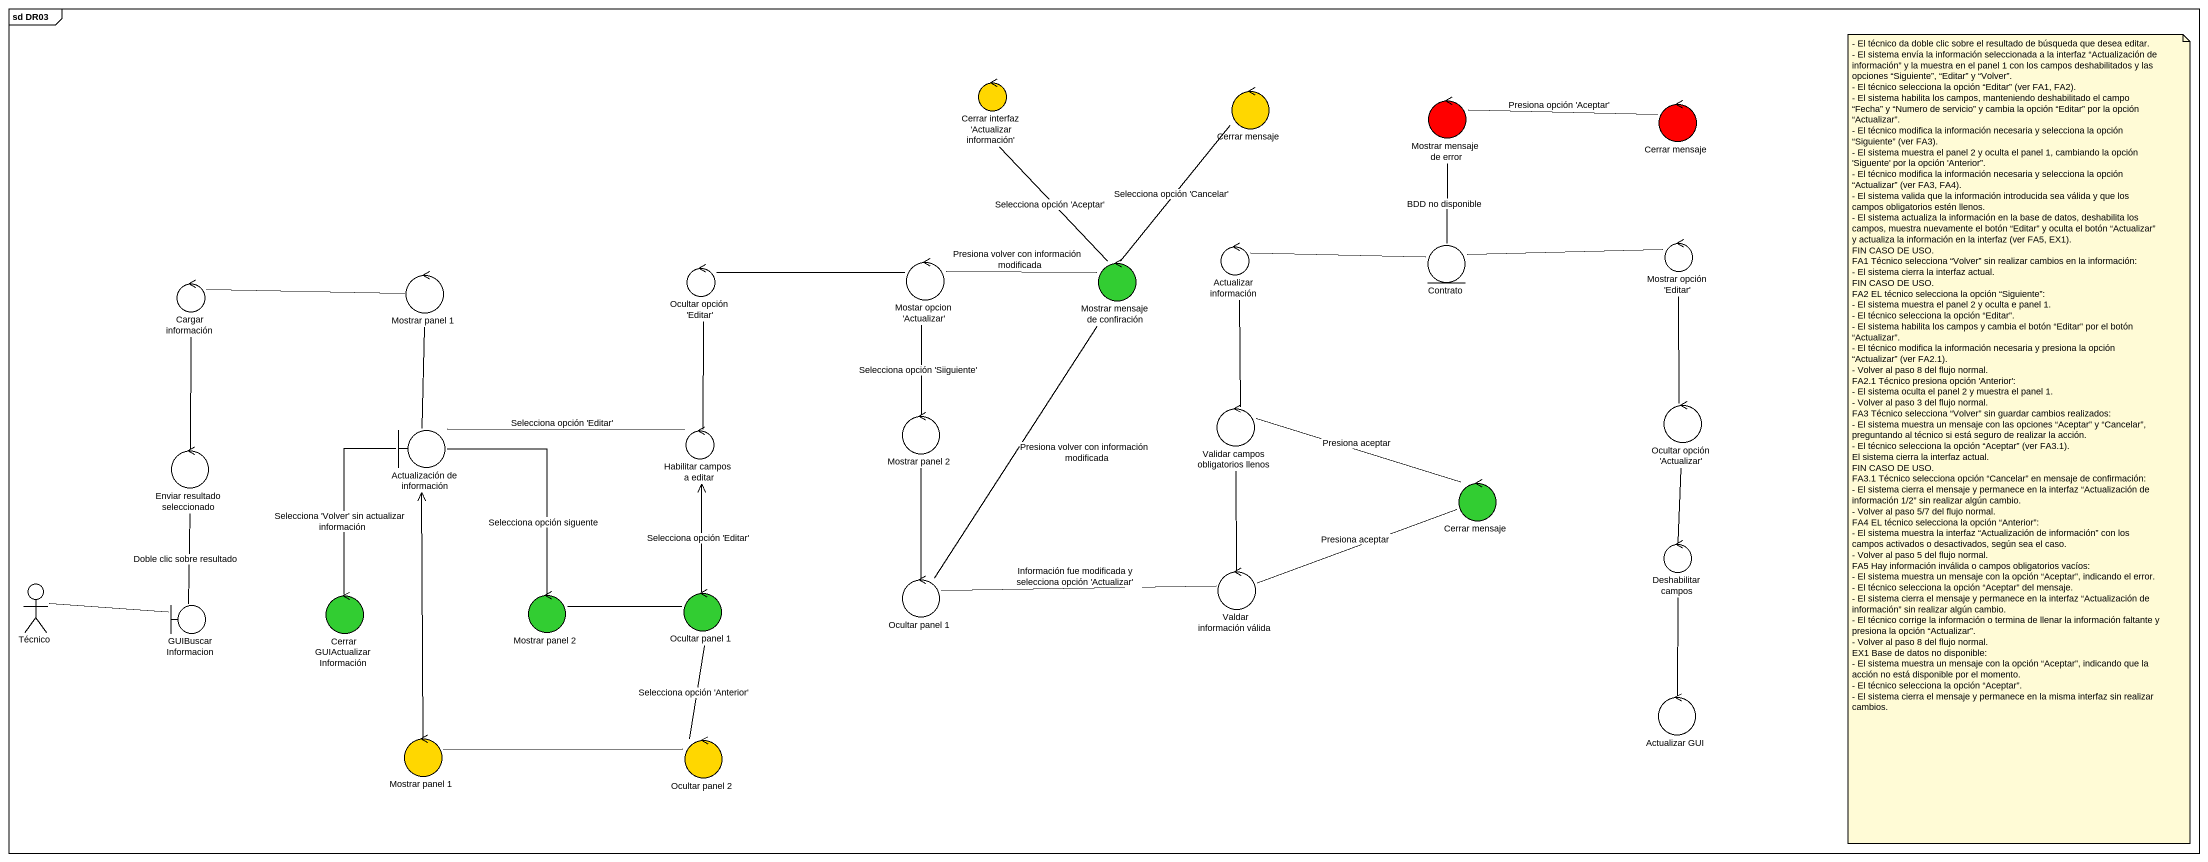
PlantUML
@startuml
mainframe sd DR03
control "Cerrar interfaz 'Actualizar información'" as Cerrar_interfaz_Actualizar #FFD700
control "Cerrar mensaje" as Cerrar_mensaje #FFD700
control "Mostrar mensaje de error" as Mostrar_mensaje_de_error #FF0000
control "Cerrar mensaje" as Cerrar_mensaje_2 #FF0000
control "Actualizar información" as Actualizar_información
entity Contrato
control "Mostrar opción 'Editar'" as Mostrar_opción_Editar
control "Cargar información" as Cargar_información
control "Mostrar panel 1" as Mostrar_panel_1
control "Ocultar opción 'Editar'" as Ocultar_opción_Editar
control "Mostar opcion 'Actualizar'" as Mostar_opcion_Actualizar
control "Mostrar mensaje de confiración" as Mostrar_mensaje_de #32CD32
boundary "Actualización de información" as Actualización_de_información
control "Habilitar campos a editar" as Habilitar_campos_a_editar
control "Mostrar panel 2" as Mostrar_panel_2
control "Validar campos obligatorios llenos" as Validar_campos_obligatorios
control "Ocultar opción 'Actualizar'" as Ocultar_opción_Actualizar
control "Enviar resultado seleccionado" as Enviar_resultado
control "Cerrar mensaje" as Cerrar_mensaje_3 #32CD32
control "Deshabilitar campos" as Deshabilitar_campos
actor Técnico
control "Cerrar GUIActualizarInformación" as Cerrar_GUIActualizarInformac #32CD32
control "Mostrar panel 2" as Mostrar_panel_2_2 #32CD32
control "Ocultar panel 1" as Ocultar_panel_1 #32CD32
control "Ocultar panel 1" as Ocultar_panel_1_2
control "Valdar información válida" as Valdar_información_válida
boundary GUIBuscarInformacion
control "Actualizar GUI" as Actualizar_GUI
control "Mostrar panel 1" as Mostrar_panel_1_2 #FFD700
control "Ocultar panel 2" as Ocultar_panel_2 #FFD700
Cerrar_mensaje -- Mostrar_mensaje_de : Selecciona opción 'Cancelar'
Mostrar_mensaje_de_error -right- Cerrar_mensaje_2 : Presiona opción 'Aceptar'
Mostrar_mensaje_de_error -- Contrato : BDD no disponible
Actualizar_información -- Validar_campos_obligatorios
Contrato -left- Actualizar_información
Mostrar_opción_Editar -left- Contrato
Cargar_información -right- Mostrar_panel_1
Cargar_información -- Enviar_resultado
Mostrar_panel_1 -- Actualización_de_información
Ocultar_opción_Editar -- Habilitar_campos_a_editar
Mostar_opcion_Actualizar -left- Ocultar_opción_Editar
Mostar_opcion_Actualizar -right- Mostrar_mensaje_de : Presiona volver con información modificada
Mostrar_mensaje_de -up- Cerrar_interfaz_Actualizar : Selecciona opción 'Aceptar'
Actualización_de_información -- Mostrar_panel_2_2 : Selecciona opción siguente
Habilitar_campos_a_editar -left- Actualización_de_información : Selecciona opción 'Editar'
Mostrar_panel_2 -up- Mostar_opcion_Actualizar : Selecciona opción 'Siiguiente'
Validar_campos_obligatorios -right- Cerrar_mensaje_3 : Presiona aceptar
Ocultar_opción_Actualizar -up- Mostrar_opción_Editar
Enviar_resultado -- GUIBuscarInformacion : Doble clic sobre resultado
Deshabilitar_campos -up- Ocultar_opción_Actualizar
Deshabilitar_campos -- Actualizar_GUI
Técnico -right- GUIBuscarInformacion
Cerrar_GUIActualizarInformac -up- Actualización_de_información : Selecciona 'Volver' sin actualizar información
Ocultar_panel_1 -up-> Habilitar_campos_a_editar : Selecciona opción 'Editar'
Ocultar_panel_1 -left- Mostrar_panel_2_2
Ocultar_panel_1_2 -up- Mostrar_mensaje_de : Presiona volver con información modificada
Ocultar_panel_1_2 -up- Mostrar_panel_2
Valdar_información_válida -up- Validar_campos_obligatorios
Valdar_información_válida -right- Cerrar_mensaje_3 : Presiona aceptar
Valdar_información_válida -left- Ocultar_panel_1_2 : Información fue modificada y selecciona opción 'Actualizar'
Mostrar_panel_1_2 -up-> Actualización_de_información
Mostrar_panel_1_2 -right- Ocultar_panel_2
Ocultar_panel_2 -up- Ocultar_panel_1 : Selecciona opción 'Anterior'
note as N1
  - El técnico da doble clic sobre el resultado de búsqueda que desea editar.
  - El sistema envía la información seleccionada a la interfaz “Actualización de información” y la muestra en el panel 1 con los campos deshabilitados y las opciones “Siguiente”, “Editar” y “Volver”.
  - El técnico selecciona la opción “Editar” (ver FA1, FA2).
  - El sistema habilita los campos, manteniendo deshabilitado el campo “Fecha” y “Numero de servicio” y cambia la opción “Editar” por la opción “Actualizar”.
  - El técnico modifica la información necesaria y selecciona la opción “Siguiente” (ver FA3).
  - El sistema muestra el panel 2 y oculta el panel 1, cambiando la opción 'Siguente' por la opción 'Anterior”.
  - El técnico modifica la información necesaria y selecciona la opción “Actualizar” (ver FA3, FA4).
  - El sistema valida que la información introducida sea válida y que los campos obligatorios estén llenos.
  - El sistema actualiza la información en la base de datos, deshabilita los campos, muestra nuevamente el botón “Editar” y oculta el botón “Actualizar” y actualiza la información en la interfaz (ver FA5, EX1).
  FIN CASO DE USO.
  FA1 Técnico selecciona “Volver” sin realizar cambios en la información:
  - El sistema cierra la interfaz actual.
  FIN CASO DE USO.
  FA2 EL técnico selecciona la opción “Siguiente”:
  - El sistema muestra el panel 2 y oculta e panel 1.
  - El técnico selecciona la opción “Editar”.
  - El sistema habilita los campos y cambia el botón “Editar” por el botón “Actualizar”.
  - El técnico modifica la información necesaria y presiona la opción “Actualizar” (ver FA2.1).
  - Volver al paso 8 del flujo normal.
  FA2.1 Técnico presiona opción 'Anterior':
  - El sistema oculta el panel 2 y muestra el panel 1.
  - Volver al paso 3 del flujo normal.
  FA3 Técnico selecciona “Volver” sin guardar cambios realizados:
  - El sistema muestra un mensaje con las opciones “Aceptar” y “Cancelar”, preguntando al técnico si está seguro de realizar la acción.
  - El técnico selecciona la opción “Aceptar” (ver FA3.1).
  El sistema cierra la interfaz actual.
  FIN CASO DE USO.
  FA3.1 Técnico selecciona opción “Cancelar” en mensaje de confirmación:
  - El sistema cierra el mensaje y permanece en la interfaz “Actualización de información 1/2” sin realizar algún cambio.
  - Volver al paso 5/7 del flujo normal.
  FA4 EL técnico selecciona la opción “Anterior”:
  - El sistema muestra la interfaz “Actualización de información” con los campos activados o desactivados, según sea el caso.
  - Volver al paso 5 del flujo normal.
  FA5 Hay información inválida o campos obligatorios vacíos:
  - El sistema muestra un mensaje con la opción “Aceptar”, indicando el error.
  - El técnico selecciona la opción “Aceptar” del mensaje.
  - El sistema cierra el mensaje y permanece en la interfaz “Actualización de información” sin realizar algún cambio.
  - El técnico corrige la información o termina de llenar la información faltante y presiona la opción “Actualizar”.
  - Volver al paso 8 del flujo normal.
  EX1 Base de datos no disponible:
  - El sistema muestra un mensaje con la opción “Aceptar”, indicando que la acción no está disponible por el momento.
  - El técnico selecciona la opción “Aceptar”.
  - El sistema cierra el mensaje y permanece en la misma interfaz sin realizar cambios.
end note
@enduml
